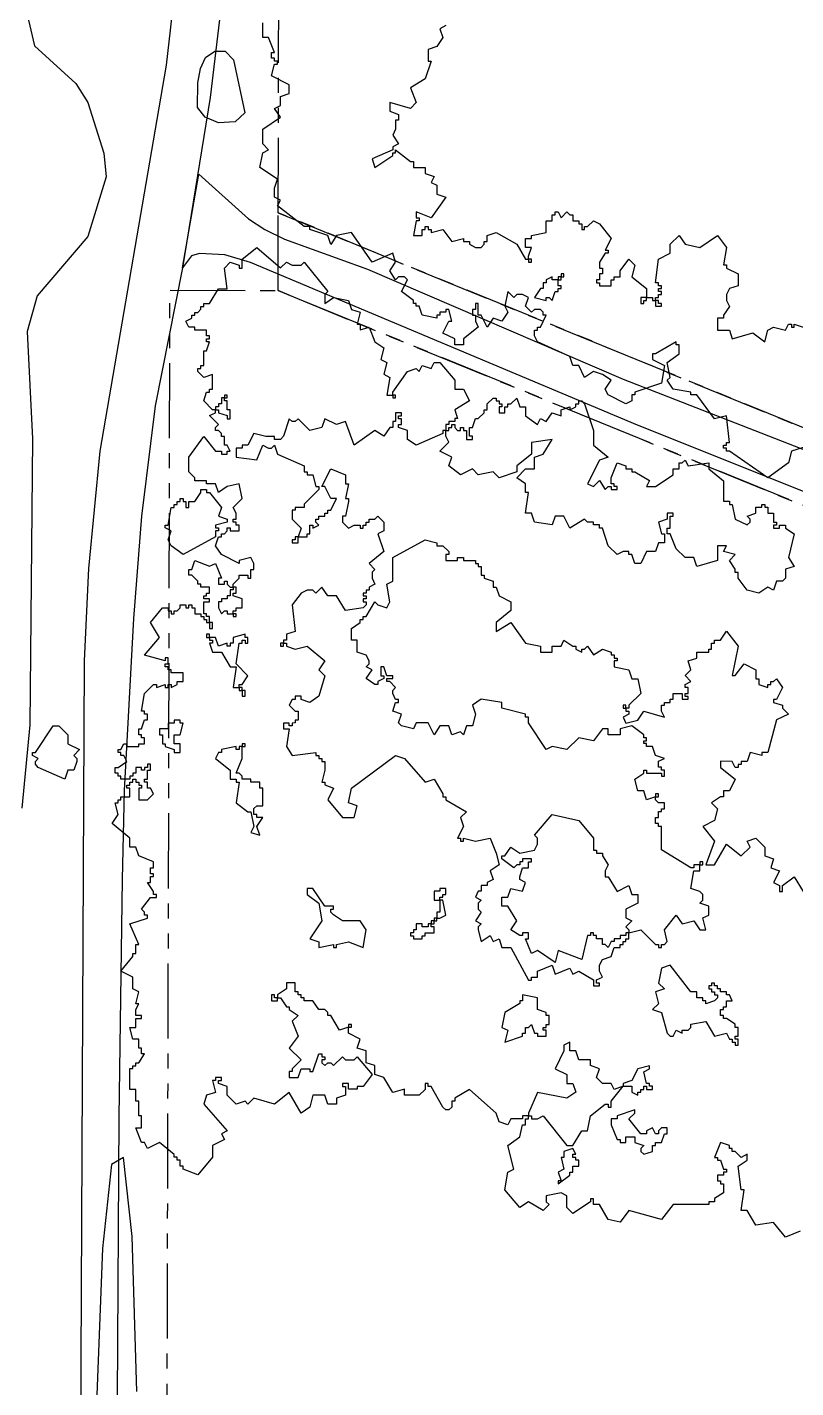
# Model space of a CAD drawing. Header units: metres. Extents: x -400 to 800, y -650 to 500.
# Drawn here: x -60 to 5.1, y -501.8 to -386.6 of the extents above; entities that cross this region are included whole.
import ezdxf

# ---------------------------------------------------------------- set-up
doc = ezdxf.new("R2010")
doc.units = ezdxf.units.M
doc.header["$LTSCALE"] = 2
doc.linetypes.add('PHANTOM', pattern=[6.35, 3.175, -0.635, 0.635, -0.635, 0.635, -0.635])
for name, color, linetype in [('SITE-PATH', 84, 'CONTINUOUS'), ('SITE-PROPERTY', 7, 'PHANTOM'), ('SITE-ROAD-GRAVEL', 32, 'CONTINUOUS'), ('SITE-TREE-CANOPY', 94, 'CONTINUOUS'), ('TOPO-CONTOUR-MINOR', 9, 'CONTINUOUS')]:
    doc.layers.add(name, color=color, linetype=linetype)

msp = doc.modelspace()

# ---------------------------------------------------------------- linework, layer by layer
at = {"layer": 'SITE-PATH'}
for points in [[(-55.83, -582.54), (-55.17, -440.25), (-54.79, -432.44), (-53.82, -422.5), (-48.23, -389.85), (-47.52, -383.64), (-46.84, -374.13), (-46.45, -358.46), (-45.82, -218.32)], [(-41.82, -223.83), (-42.66, -372.73), (-43.12, -380.77), (-44.51, -392.58), (-46.86, -406.98), (-49.17, -418.66), (-50.32, -428.02), (-51.01, -436.67), (-51.79, -451.23), (-51.97, -458.75), (-52.24, -478.86), (-52.57, -531.23)]]:
    msp.add_lwpolyline(points, dxfattribs=at)
at = {"layer": 'SITE-PROPERTY'}
for points in [[(105.15, -428.09), (52.27, -408.89), (39.96, -404.42), (30.12, -430.53), (-38.76, -402.34), (-38.3, -223.47)], [(-48.53, -650), (-47.92, -408.88), (-38.77, -408.92), (27.98, -436.22), (17.77, -463.33), (30.06, -467.86), (0.59, -546.08)]]:
    msp.add_lwpolyline(points, dxfattribs=at)
msp.add_lwpolyline([(105.72, -428.3), (58.42, -564.15), (0.59, -546.08), (30.06, -467.86), (17.77, -463.32), (27.98, -436.22), (-38.77, -408.92), (-38.76, -402.34), (30.12, -430.53), (39.96, -404.42)], close=True, dxfattribs=at)
at = {"layer": 'SITE-ROAD-GRAVEL'}
msp.add_lwpolyline([(29.93, -435.6), (-8.35, -420.3), (-41.1, -406.55), (-43.28, -405.89), (-45.43, -405.77), (-46.09, -405.98), (-46.86, -406.98), (-45.49, -399.06), (-41.28, -402.85), (-39.88, -403.76), (-38.23, -404.58), (-31.19, -407.1), (-9.57, -416.41), (31.2, -432.29)], close=True, dxfattribs=at)
at = {"layer": 'SITE-TREE-CANOPY'}
for points in [[(7.93, -421.5), (4.68, -422.5), (4.43, -423.5), (2.68, -424.76), (-0.57, -422.5), (-0.82, -422.5), (-0.82, -422.26), (-1.07, -422.26), (-1.07, -422), (-0.82, -422), (-0.82, -421.76), (-0.57, -421.76), (-0.82, -419.51), (-1.82, -419.76), (-3.32, -417.75), (-3.82, -417.75), (-3.82, -417.51), (-5.32, -417.25), (-5.82, -416.51), (-5.57, -416.26), (-5.82, -415), (-4.82, -414.26), (-4.82, -413.5), (-5.07, -413.5), (-5.07, -413.26), (-6.82, -414.26), (-7.07, -414.26), (-7.07, -414.76), (-6.07, -415.26), (-6.32, -416.76), (-8.57, -417.51), (-8.57, -417.75), (-8.82, -417.75), (-8.82, -418.25), (-9.32, -418.51), (-10.82, -417.75), (-11.07, -417.26), (-10.57, -416.51), (-11.32, -416.01), (-12.07, -415.76), (-12.82, -416.26), (-13.32, -415.26), (-13.82, -415.26), (-14.07, -414.5), (-16.82, -413.26), (-17.07, -412.76), (-17.07, -412.26), (-16.82, -412.26), (-16.82, -412.01), (-16.57, -412.01), (-16.07, -411.01), (-16.32, -411.01), (-16.32, -410.75), (-16.57, -410.51), (-17.07, -410.51), (-17.32, -410.75), (-17.82, -410.25), (-17.57, -409.51), (-18.07, -409.25), (-18.57, -409.25), (-18.82, -409.51), (-19.32, -409.01), (-19.57, -410.25), (-19.32, -410.75), (-19.82, -411.51), (-20.57, -411.25), (-21.07, -412.01), (-21.57, -411.01), (-21.82, -411.01), (-21.82, -410.01), (-22.07, -410.01), (-22.07, -410.51), (-22.32, -410.51), (-22.32, -411.01), (-22.07, -411.01), (-22.07, -411.51), (-21.82, -412.01), (-23.07, -413.01), (-23.07, -413.51), (-23.82, -413.51), (-23.82, -413.01), (-24.82, -412.51), (-24.32, -411.51), (-24.07, -411.51), (-24.32, -410.51), (-24.57, -410.51), (-24.57, -410.75), (-25.07, -410.75), (-25.07, -411.01), (-25.32, -411.01), (-25.32, -411.25), (-26.57, -411.01), (-26.82, -410.25), (-27.07, -410.25), (-27.07, -410.01), (-27.32, -410.01), (-27.32, -409.76), (-28.32, -409.01), (-27.82, -408), (-28.07, -407.76), (-28.57, -407.76), (-28.82, -408), (-29.32, -407.26), (-28.82, -406.5), (-29.07, -405.76), (-30.82, -406.5), (-32.57, -404.01), (-33.82, -404.26), (-34.32, -405.01), (-34.57, -404.25), (-36.07, -403.75), (-36.07, -403.51), (-36.57, -403.51), (-38.82, -401.75), (-38.57, -401.26), (-39.07, -401.01), (-39.07, -400.26), (-38.82, -399.5), (-40.32, -398.5), (-40.07, -397.26), (-39.57, -397), (-40.07, -396.51), (-40.07, -395.26), (-38.57, -394.25), (-39.07, -393.51), (-38.57, -393.25), (-38.57, -392.51), (-37.82, -392.25), (-37.82, -391.51), (-39.32, -390.76), (-39.07, -389.76), (-38.82, -389.76), (-38.82, -389.5), (-39.07, -389.5), (-39.07, -389.26), (-39.32, -389.26), (-39.32, -388.76), (-39.07, -388.76), (-39.57, -387.5), (-40.07, -387.5), (-40.07, -386.26)], [(-24.57, -386.5), (-25.07, -386.76), (-24.82, -387.5), (-25.32, -388.26), (-26.07, -388.51), (-26.07, -389.51), (-25.82, -389.51), (-26.32, -391.01), (-27.57, -391.75), (-27.07, -393.01), (-27.57, -393.51), (-29.32, -393.01), (-29.32, -393.75), (-28.57, -394.01), (-28.57, -394.51), (-28.82, -394.51), (-28.82, -395.26), (-29.07, -395.76), (-28.57, -396.5), (-29.07, -396.76), (-29.07, -397), (-30.82, -397.76), (-30.57, -398.5), (-29.07, -397.5), (-29.07, -397.26), (-28.82, -397.26), (-28.82, -397), (-27.57, -398), (-27.32, -398), (-27.32, -398.51), (-26.32, -398.51), (-26.32, -399.01), (-25.57, -399.26), (-25.82, -399.76), (-25.32, -400.01), (-25.32, -400.75), (-24.57, -401.01), (-25.82, -402.75), (-27.07, -402.25), (-27.07, -402.75), (-26.82, -402.75), (-26.82, -403.01), (-27.07, -403.01), (-27.32, -404.26), (-26.57, -404.26), (-26.57, -403.76), (-26.32, -403.76), (-26.32, -403.51), (-26.07, -403.51), (-26.07, -403.76), (-25.82, -403.76), (-25.82, -404.01), (-24.82, -403.76), (-24.07, -404.76), (-23.07, -404.51), (-23.07, -404.76), (-22.57, -404.76), (-22.57, -405), (-22.07, -405.26), (-21.57, -405.26), (-21.32, -405), (-21.32, -404.76), (-21.07, -404.76), (-21.07, -404.26), (-20.32, -404.01), (-18.57, -405), (-17.82, -406.26), (-17.57, -406.26), (-17.57, -406), (-17.32, -405.26), (-17.82, -405.26), (-17.82, -404.5), (-17.32, -404.5), (-17.32, -404.26), (-16.07, -404), (-16.07, -403.01), (-15.57, -403.01), (-15.57, -402.51), (-15.32, -402.51), (-15.32, -402.26), (-15.07, -402.26), (-14.82, -402.76), (-14.32, -402.26), (-14.07, -402.51), (-13.82, -402.51), (-13.82, -403.01), (-13.32, -403.01), (-13.32, -403.26), (-13.07, -403.26), (-13.07, -403.76), (-12.82, -403.76), (-12.82, -403.5), (-12.57, -403.5), (-12.07, -403.01), (-11.57, -403.26), (-10.57, -404.5), (-11.07, -405.5), (-10.82, -405.5), (-10.82, -405.76), (-11.07, -405.76), (-11.57, -406.51), (-11.57, -407.01), (-11.32, -407.01), (-11.32, -407.51), (-11.57, -407.51), (-11.57, -408.01), (-11.82, -408.01), (-11.82, -408.25), (-11.57, -408.25), (-11.57, -408.51), (-10.57, -408.51), (-10.57, -408.01), (-10.32, -408.01), (-10.32, -407.76), (-9.82, -407.75), (-9.82, -407.26), (-9.07, -406.26), (-8.57, -406.76), (-8.82, -407.75), (-7.57, -408.75), (-7.57, -409.51), (-7.07, -409.51), (-7.07, -409.75), (-6.82, -409.75), (-6.82, -409.51), (-6.57, -409.51), (-6.57, -409.25), (-6.32, -409.25), (-6.32, -409.01), (-6.57, -409.01), (-6.57, -408.75), (-6.32, -408.75), (-6.32, -408.51), (-6.57, -408.51), (-6.57, -408.25), (-6.82, -408.25), (-6.57, -406.26), (-5.57, -405.76), (-5.57, -405), (-4.82, -404.26), (-4.32, -405), (-3.07, -405.26), (-1.57, -404.26), (-0.82, -405.26), (-1.07, -406.75), (-0.82, -406.75), (-0.82, -407.01), (0.18, -407.51), (0.18, -408.51), (-0.57, -408.75), (-0.82, -409.25), (-0.82, -409.76), (-0.57, -410.26), (-1.07, -411.01), (-1.07, -411.26), (-1.57, -411.26), (-1.57, -412.26), (-0.57, -412.26), (-0.32, -413), (1.43, -412.5), (2.43, -413.26), (2.68, -412.26), (3.18, -412), (4.18, -412.26), (4.43, -411.76), (4.68, -411.76), (4.68, -412), (4.93, -412), (4.93, -411.76), (5.68, -412)], [(5.43, -488.51), (4.18, -489), (3.18, -487.76), (1.68, -488.01), (0.93, -486.75), (0.43, -486.75), (0.68, -485.01), (0.43, -485.01), (0.18, -483.01), (0.93, -482.5), (0.93, -482), (0.43, -482.26), (-0.07, -481.76), (-0.32, -481.76), (-0.32, -481.5), (-0.57, -481.5), (-0.57, -481.26), (-1.32, -481), (-1.82, -482.26), (-1.57, -482.26), (-1.57, -482.5), (-1.32, -482.5), (-1.07, -483.26), (-0.82, -483.26), (-0.82, -483.51), (-1.07, -483.51), (-1.07, -483.76), (-1.57, -483.76), (-1.57, -484.26), (-1.32, -484.26), (-1.32, -484.51), (-1.07, -484.51), (-1.07, -485.25), (-1.82, -485.75), (-1.82, -486.01), (-2.32, -486.01), (-2.32, -486.25), (-5.32, -486.25), (-6.32, -487.51), (-9.07, -486.75), (-9.82, -487.75), (-10.82, -487.51), (-11.57, -486.25), (-12.07, -486.25), (-12.07, -485.76), (-12.32, -485.76), (-12.32, -486.01), (-13.82, -487.01), (-14.32, -486.51), (-14.32, -485.51), (-14.82, -485.26), (-16.07, -485.51), (-16.07, -486.01), (-15.82, -486.26), (-16.32, -486.75), (-17.57, -486.01), (-18.32, -486.51), (-19.57, -485), (-19.32, -483.5), (-18.82, -483.26), (-19.32, -481.26), (-18.32, -480.51), (-18.07, -479.51), (-17.82, -479.51), (-17.82, -479.01), (-17.57, -479.01), (-17.57, -478.75), (-18.07, -478.75), (-18.07, -479.01), (-19.07, -479.01), (-19.32, -479.51), (-20.07, -479.25), (-20.32, -478.51), (-22.57, -476.51), (-23.82, -477.26), (-23.82, -477.51), (-24.07, -477.51), (-24.07, -478.01), (-24.32, -478.25), (-24.57, -478.25), (-24.82, -478.01), (-25.82, -476.26), (-26.07, -476.26), (-26.07, -476), (-26.32, -476), (-26.32, -476.51), (-26.82, -477.01), (-28.07, -477.01), (-28.07, -476.5), (-29.07, -476.76), (-29.82, -475.5), (-30.57, -475.26), (-30.57, -474.5), (-31.32, -474.26), (-31.32, -473.26), (-32.07, -473.01), (-31.82, -472.25), (-32.82, -471.75), (-32.82, -471.25), (-33.57, -471.51), (-34.32, -470.25), (-34.57, -470.25), (-34.57, -470.01), (-34.82, -469.75), (-35.32, -469.75), (-35.82, -469.01), (-36.57, -469.01), (-36.57, -468.76), (-36.82, -468.76), (-36.82, -468.51), (-37.07, -468.51), (-37.07, -468.26), (-37.32, -468.26), (-37.32, -467.5), (-38.07, -467.5), (-38.07, -468), (-38.82, -468.51), (-38.82, -468.76), (-38.57, -468.76), (-38.07, -469.51), (-37.82, -469.51), (-37.82, -469.76), (-37.07, -470.25), (-37.57, -470.75), (-37.07, -472.01), (-37.82, -473.01), (-36.82, -474.01), (-37.57, -474.76), (-37.57, -475), (-37.82, -475), (-37.82, -475.5), (-37.07, -475.5), (-36.82, -474.76), (-36.07, -474.76), (-36.07, -475), (-35.82, -475), (-35.32, -473.51), (-35.07, -473.51), (-35.07, -473.76), (-34.82, -473.76), (-34.82, -474.01), (-35.07, -474.01), (-35.07, -474.26), (-34.82, -474.5), (-34.57, -474.26), (-34.32, -474.26), (-34.07, -474.5), (-33.32, -473.76), (-33.07, -474.01), (-32.32, -474.01), (-32.07, -473.76), (-30.82, -475.26), (-31.57, -476.26), (-32.07, -476.26), (-32.07, -476.5), (-32.82, -476.5), (-32.82, -476), (-33.32, -476), (-33.32, -476.26), (-33.07, -476.26), (-33.07, -477), (-33.82, -477.26), (-33.82, -477.76), (-34.57, -477.76), (-34.82, -477), (-35.82, -477), (-36.07, -478.01), (-36.82, -478.51), (-37.82, -476.76), (-39.07, -477.76), (-40.82, -477.26), (-41.32, -477.76), (-41.57, -477.5), (-42.32, -477.76), (-43.07, -477), (-43.07, -476.26), (-43.82, -476), (-43.82, -475.76), (-43.57, -475.76), (-43.57, -475.51), (-44.07, -475.51), (-44.07, -475.76), (-44.32, -475.76), (-44.07, -476.76), (-44.82, -477), (-45.07, -477.76), (-43.07, -480.01), (-43.57, -480.26), (-43.32, -480.75), (-44.32, -481.25), (-44.32, -482.25), (-45.57, -483.75), (-46.82, -483.25), (-46.82, -483.01), (-47.07, -483.01), (-47.07, -482.51), (-47.32, -482.51), (-47.32, -482.25), (-47.57, -482.25), (-47.57, -482.01), (-48.82, -481.01), (-49.82, -481.51), (-50.07, -481.01), (-50.32, -481.01), (-50.82, -479.76), (-50.32, -479.76), (-50.32, -478.76), (-50.57, -478.76), (-50.57, -477.5), (-50.82, -477.5), (-50.82, -476.51), (-51.32, -476.51), (-51.32, -474.75), (-51.07, -474.75), (-51.07, -474.51), (-50.82, -474.51), (-50.82, -474.25), (-50.57, -474.25), (-50.07, -473.51), (-50.32, -473.51), (-50.32, -473.01), (-50.57, -473.01), (-50.57, -472.25), (-51.07, -472.25), (-51.32, -471.26), (-50.82, -471.26), (-50.82, -470.51), (-50.32, -470.51), (-50.32, -470.26), (-50.82, -470.26), (-50.82, -469.76), (-50.57, -469.26), (-50.82, -469.26), (-50.57, -468.26), (-51.07, -468), (-51.07, -467), (-52.07, -466.51), (-51.07, -465.26), (-51.07, -465.01), (-50.82, -465.01), (-50.82, -464.25), (-50.57, -464.25), (-51.32, -462.51), (-49.82, -462.01), (-49.82, -461.76), (-50.07, -461.76), (-50.07, -461.51), (-50.32, -461.26), (-49.57, -460.26), (-49.07, -460.26), (-49.07, -460.01), (-49.32, -460.01), (-49.32, -459.76), (-49.82, -459), (-49.57, -459), (-49.57, -458.5), (-49.32, -458.5), (-49.32, -458.26), (-49.57, -458.26), (-49.57, -457.76), (-49.32, -457.76), (-49.32, -457.26), (-50.57, -456.76), (-50.82, -456.01), (-51.32, -456.01), (-51.32, -455.25), (-52.82, -454.01), (-52.32, -453.25), (-52.57, -452.26), (-52.32, -452.26), (-52.32, -452.01), (-52.07, -452.01), (-52.07, -451.76), (-51.32, -451.76), (-51.32, -451.01), (-51.57, -451.01), (-51.57, -450.76), (-51.32, -450.76), (-51.32, -450.51), (-51.07, -450.51), (-51.07, -450.26), (-50.82, -450.26), (-50.82, -450.51), (-50.57, -450.51), (-50.57, -450.76), (-50.32, -450.76), (-50.32, -451.01), (-50.57, -451.01), (-50.57, -452.01), (-49.82, -452.01), (-49.32, -451.51), (-49.57, -451.01), (-49.82, -451.01), (-49.82, -450.51), (-50.07, -450.51), (-50.07, -450.26), (-49.82, -450.26), (-49.82, -449.5), (-49.57, -449.5), (-49.57, -449), (-49.82, -449), (-49.82, -449.26), (-50.07, -449.26), (-50.07, -449.5), (-50.32, -449.5), (-50.32, -449.26), (-50.82, -449.26), (-50.82, -449.76), (-51.07, -449.76), (-51.07, -450), (-51.32, -450), (-51.32, -450.26), (-52.07, -450.26), (-52.07, -450), (-52.32, -450), (-52.32, -449.76), (-52.57, -449.76), (-52.57, -449.26), (-52.32, -449.26), (-51.57, -448.76), (-51.82, -448.26), (-52.07, -448.26), (-52.07, -448), (-52.32, -448), (-52.32, -447.76), (-52.07, -447.76), (-51.82, -447.26), (-51.57, -447.26), (-51.57, -447.5), (-51.07, -447.5), (-50.57, -447.5), (-50.57, -447.26), (-50.07, -447.26), (-50.07, -446.76), (-50.32, -446.76), (-50.32, -446.51), (-50.57, -446.51), (-50.57, -446.01), (-50.32, -446.01), (-50.07, -445.25), (-49.82, -445.25), (-49.82, -444.75), (-50.07, -444.75), (-50.07, -444.51), (-50.32, -444.51), (-50.07, -443.01), (-49.32, -442.25), (-49.07, -442.25), (-49.07, -442.51), (-48.32, -442.25), (-48.32, -442.51), (-48.07, -442.51), (-48.07, -442.25), (-47.82, -442.25), (-47.82, -442.51), (-47.32, -442.25), (-47.32, -442.01), (-46.82, -442.01), (-46.82, -441.26), (-47.82, -441.26), (-47.82, -441.01), (-48.07, -441.01), (-48.07, -440.76), (-48.32, -440.76), (-48.32, -440.51), (-48.07, -440.51), (-48.07, -440), (-48.32, -440), (-48.32, -440.26), (-50.07, -439.76), (-48.82, -438.26), (-49.57, -437.01), (-48.57, -435.76), (-48.07, -435.76), (-48.07, -436.01), (-47.82, -436.01), (-47.82, -436.26), (-47.57, -436.26), (-47.57, -436.01), (-47.32, -436.01), (-47.07, -435.76), (-47.07, -435.51), (-46.57, -435.51), (-46.57, -435.76), (-46.32, -435.76), (-46.32, -435.51), (-46.07, -435.51), (-46.07, -435.76), (-45.82, -435.76), (-45.82, -436.26), (-45.32, -436.26), (-45.32, -436.51), (-45.07, -436.51), (-45.07, -436.76), (-44.82, -436.76), (-44.82, -437), (-44.57, -437), (-44.57, -436.51), (-44.82, -436.51), (-44.82, -436.26), (-45.07, -436.26), (-45.07, -435.26), (-44.57, -435.26), (-44.57, -435.01), (-45.07, -435.01), (-45.07, -434.75), (-44.82, -434.75), (-44.82, -434.51), (-44.57, -434.51), (-44.57, -434.01), (-45.32, -434.01), (-45.32, -433.75), (-45.57, -433.75), (-45.57, -433.51), (-46.07, -433.01), (-46.32, -433.01), (-46.32, -432.51), (-46.07, -432.51), (-45.82, -431.76), (-44.57, -432.25), (-44.07, -432.01), (-43.57, -433.25), (-43.82, -433.25), (-43.82, -433.75), (-43.32, -433.75), (-43.32, -433.51), (-43.07, -433.51), (-43.07, -433.75), (-42.82, -434.01), (-42.57, -434.01), (-42.57, -433.75), (-42.07, -433.25), (-42.07, -433.01), (-41.32, -433.01), (-41.32, -433.25), (-41.07, -433.25), (-41.07, -432.51), (-40.82, -432.51), (-40.82, -432.01), (-41.07, -431.51), (-42.07, -431.75), (-42.07, -432.01), (-43.57, -431.26), (-44.07, -430.51), (-43.82, -429.76), (-43.57, -429.76), (-43.57, -429.5), (-43.32, -429.5), (-43.07, -429.26), (-43.07, -429), (-42.82, -429), (-42.82, -429.26), (-42.07, -429.26), (-42.07, -428.76), (-42.32, -428.76), (-42.32, -428.5), (-42.57, -428.5), (-42.57, -428.26), (-42.32, -428.26), (-42.32, -427.76), (-42.57, -427.26), (-41.82, -426.51), (-42.07, -425.26), (-43.07, -425.51), (-43.82, -426.01), (-44.07, -425.26), (-44.82, -425.26), (-44.82, -425.01), (-45.82, -425.01), (-45.82, -424.75), (-46.32, -424.25), (-46.32, -423.01), (-45.07, -421.26), (-44.07, -422.51), (-43.57, -422.51), (-43.57, -422.75), (-43.07, -422.75), (-43.07, -422.51), (-42.82, -422.51), (-43.07, -422.01), (-43.32, -422.01), (-43.32, -421.26), (-43.57, -421.26), (-43.57, -421.01), (-43.82, -420.76), (-44.07, -420.76), (-44.07, -420.51), (-43.82, -420.26), (-44.57, -419.5), (-44.07, -419.26), (-44.07, -419), (-44.32, -419), (-45.07, -418.26), (-44.82, -417.5), (-44.57, -417.5), (-44.57, -417.26), (-44.32, -417.26), (-44.32, -416.01), (-45.07, -416.26), (-45.57, -415.76), (-45.57, -415.51), (-45.32, -415.51), (-45.32, -415.25), (-45.07, -415.25), (-45.07, -414.01), (-44.82, -414.01), (-44.57, -413.25), (-44.82, -413.25), (-44.82, -413.01), (-44.57, -413.01), (-44.57, -412.75), (-44.82, -412.75), (-44.82, -412.26), (-45.82, -412.26), (-45.82, -412.01), (-46.32, -412.01), (-46.57, -411.51), (-46.07, -411.26), (-46.07, -411.01), (-45.82, -411.01), (-45.82, -410.76), (-45.57, -410.76), (-45.32, -410.5), (-45.32, -410.26), (-45.07, -410.26), (-45.07, -410), (-44.57, -410), (-43.82, -408.76), (-43.07, -408.76), (-43.32, -407.01), (-42.82, -406.51), (-42.07, -406.76), (-42.07, -407.01), (-41.82, -407.01), (-41.82, -406.26), (-40.57, -405.26), (-38.57, -407), (-38.07, -406.51), (-37.57, -406.76), (-36.82, -406.76), (-36.57, -406.5), (-34.57, -409), (-34.82, -409.26), (-34.82, -410.01), (-34.07, -409.51), (-32.82, -409.76), (-32.57, -410.51), (-31.82, -410.75), (-32.07, -411.75), (-31.82, -411.75), (-31.82, -412.25), (-31.07, -412.01), (-30.57, -413.25), (-29.82, -413.76), (-30.07, -414.76), (-29.57, -415.01), (-29.82, -416), (-29.32, -416.26), (-29.57, -417.76), (-29.07, -417.76), (-29.07, -417.5), (-27.82, -415.76), (-27.07, -415.5), (-26.82, -415.76), (-26.57, -415.26), (-25.82, -415.5), (-25.57, -415), (-25.07, -415), (-23.82, -416.5), (-23.82, -417.26), (-23.07, -417.26), (-22.57, -418.26), (-23.82, -419.01), (-23.57, -419.75), (-23.82, -419.75), (-23.82, -420.01), (-24.32, -420.01), (-24.32, -420.25), (-24.57, -420.25), (-24.57, -420.75), (-24.82, -420.75), (-24.82, -421.01), (-27.07, -422.01), (-27.82, -421.51), (-27.82, -420.75), (-28.57, -420.51), (-28.57, -420.25), (-28.32, -420.25), (-28.32, -419.76), (-28.57, -419.76), (-28.57, -419.51), (-28.32, -419.51), (-28.32, -419.26), (-28.82, -419.26), (-28.82, -420.01), (-29.07, -420.01), (-29.07, -420.51), (-29.32, -420.51), (-29.82, -421.25), (-30.57, -420.75), (-32.32, -422.01), (-33.07, -420.01), (-33.82, -420.26), (-34.82, -419.76), (-35.07, -420.51), (-36.07, -420.76), (-37.07, -419.76), (-37.32, -420.01), (-37.57, -420.01), (-37.82, -419.76), (-38.32, -421.25), (-38.57, -421.51), (-39.07, -421.51), (-39.07, -421.26), (-39.82, -421.26), (-40.82, -421.01), (-41.32, -422.01), (-41.82, -422.01), (-41.82, -422.25), (-42.32, -422.25), (-42.32, -423.01), (-40.57, -423.25), (-40.07, -422.01), (-39.57, -422.25), (-39.32, -422.25), (-39.07, -422.01), (-38.82, -422.75), (-36.57, -423.75), (-36.57, -424.26), (-36.32, -424.26), (-36.32, -424.51), (-35.82, -424.51), (-35.57, -425.51), (-35.32, -425.51), (-35.32, -425.76), (-36.57, -427), (-36.57, -427.26), (-37.32, -427.26), (-37.32, -427.5), (-37.57, -427.5), (-37.57, -428.26), (-36.82, -429.01), (-37.07, -429.76), (-36.32, -429.76), (-36.32, -429.51), (-36.07, -429.51), (-36.07, -428.76), (-35.82, -428.76), (-35.82, -429.01), (-35.32, -428.76), (-35.57, -428.5), (-35.57, -428.26), (-35.32, -428.26), (-35.32, -428), (-34.82, -428), (-34.82, -427.76), (-34.57, -427.76), (-34.57, -427.5), (-34.32, -427.5), (-33.82, -426.5), (-34.32, -426.5), (-34.82, -425.51), (-35.07, -425.51), (-34.32, -424.01), (-33.07, -424.51), (-33.07, -425.26), (-32.82, -425.26), (-33.07, -426.5), (-32.82, -426.5), (-32.82, -426.76), (-33.07, -428), (-33.32, -428), (-33.32, -428.5), (-32.82, -429.01), (-32.32, -428.76), (-31.82, -428.76), (-31.82, -429.01), (-31.57, -429.01), (-31.57, -428.76), (-31.32, -428.76), (-31.32, -428.51), (-31.07, -428.51), (-31.07, -428.26), (-30.57, -428.26), (-30.32, -428), (-29.82, -428.51), (-29.82, -429.26), (-30.32, -429.51), (-29.82, -431.01), (-31.07, -432.01), (-30.57, -432.51), (-30.82, -432.75), (-30.82, -433.26), (-30.57, -433.76), (-31.07, -434.01), (-31.07, -434.26), (-31.32, -434.26), (-31.32, -434.51), (-31.57, -434.51), (-31.57, -434.76), (-31.32, -434.76), (-31.32, -435), (-31.57, -435), (-31.57, -435.26), (-31.32, -435.26), (-31.32, -435.5), (-31.57, -435.76), (-33.07, -436), (-33.82, -434.76), (-34.57, -434.76), (-35.07, -434.01), (-35.57, -434.51), (-35.82, -434.26), (-36.32, -434.26), (-36.82, -434.51), (-37.57, -435.51), (-37.32, -437.76), (-38.07, -438), (-38.07, -438.5), (-38.32, -438.5), (-38.32, -438.76), (-38.07, -438.76), (-38.07, -439.01), (-37.32, -439.26), (-36.32, -439.01), (-34.82, -440.26), (-35.32, -441.01), (-34.82, -441.51), (-35.32, -443.25), (-36.07, -443.76), (-36.82, -443.51), (-36.82, -443.25), (-37.32, -443.25), (-37.32, -443.51), (-37.57, -443.51), (-37.82, -444.01), (-37.32, -444.51), (-37.07, -444.51), (-37.07, -445.26), (-37.32, -445.26), (-37.32, -445.5), (-37.57, -445.51), (-37.57, -445.76), (-37.82, -445.76), (-37.82, -445.51), (-38.32, -445.51), (-38.32, -446), (-37.82, -446), (-38.07, -447.5), (-37.57, -448.26), (-35.57, -448), (-35.57, -448.26), (-35.32, -448.26), (-35.32, -448.51), (-35.07, -448.51), (-35.07, -448.76), (-34.82, -448.76), (-34.82, -449.51), (-35.07, -450.51), (-34.82, -450.51), (-34.82, -450.75), (-34.07, -451.01), (-34.57, -452.01), (-33.32, -453.51), (-32.32, -453.51), (-32.07, -452.51), (-32.82, -452.25), (-32.57, -451.01), (-28.82, -448.26), (-28.07, -448.51), (-26.32, -450.51), (-25.57, -450.25), (-24.82, -451.51), (-24.82, -451.75), (-24.57, -451.75), (-24.57, -452.01), (-22.82, -453.01), (-23.32, -453.5), (-23.07, -454.26), (-23.57, -455.26), (-23.32, -455.26), (-23.32, -455.5), (-23.07, -455.5), (-23.07, -455.26), (-22.07, -455.5), (-20.82, -455.26), (-20.32, -456.51), (-20.07, -457.51), (-20.82, -458.01), (-20.57, -458.75), (-21.07, -459.01), (-21.07, -459.25), (-21.57, -459.25), (-21.57, -459.75), (-21.82, -459.75), (-22.07, -460.25), (-21.57, -460.51), (-21.82, -460.75), (-21.82, -461.26), (-21.57, -461.51), (-22.07, -462.26), (-21.57, -462.51), (-21.82, -462.76), (-21.82, -463), (-21.57, -464), (-20.82, -463.5), (-20.57, -464), (-20.07, -463.76), (-19.82, -464.5), (-19.07, -464.5), (-17.57, -467.26), (-17.32, -467.26), (-17.32, -467.01), (-16.82, -467.01), (-16.82, -466.51), (-15.57, -466.01), (-15.32, -466.76), (-14.07, -466.26), (-13.82, -466.76), (-13.32, -466.51), (-12.07, -467.25), (-12.07, -467.75), (-11.57, -467.75), (-11.57, -467.51), (-11.82, -467.51), (-11.82, -467.25), (-11.32, -467.01), (-11.57, -466.51), (-11.57, -466.01), (-11.32, -465.51), (-10.57, -465.26), (-10.32, -464.5), (-9.82, -464.5), (-9.82, -464.26), (-9.57, -464.26), (-9.57, -464), (-9.32, -464), (-9.32, -463.76), (-9.07, -463.76), (-9.07, -463.26), (-8.07, -463), (-6.82, -464.26), (-6.57, -464.26), (-6.57, -464.51), (-6.32, -464.51), (-6.32, -464.26), (-6.07, -464.26), (-5.82, -464), (-6.07, -463), (-5.07, -461.76), (-4.57, -462.5), (-3.57, -462.26), (-3.07, -463), (-2.57, -463), (-2.82, -462), (-2.32, -461.76), (-2.32, -461), (-3.07, -460.76), (-2.82, -460.51), (-2.82, -460.01), (-3.07, -459.76), (-3.82, -459.51), (-3.57, -458.01), (-3.07, -458.01), (-3.07, -457.51), (-3.57, -457.51), (-3.57, -457.75), (-3.82, -457.75), (-6.32, -456.25), (-6.32, -454.26), (-6.57, -454.26), (-6.57, -454), (-6.82, -454), (-6.82, -453.5), (-6.57, -453.5), (-6.57, -453), (-6.32, -453), (-6.32, -452.76), (-6.07, -452.76), (-6.07, -452.26), (-6.57, -452.26), (-6.82, -452), (-6.82, -451.76), (-7.57, -452), (-7.82, -451.26), (-8.32, -451.26), (-8.57, -450.26), (-7.82, -449.76), (-7.82, -449.51), (-7.57, -449.51), (-7.57, -449.76), (-6.32, -449.76), (-6.32, -450.01), (-6.07, -450.01), (-6.07, -449.51), (-6.32, -449.51), (-6.32, -449.25), (-6.57, -449.25), (-6.57, -448.75), (-6.07, -448.51), (-6.82, -448.25), (-7.07, -447.51), (-7.57, -447.51), (-7.57, -447.25), (-7.82, -447.25), (-7.82, -447.01), (-7.57, -447.01), (-7.57, -446.75), (-7.82, -446.75), (-7.82, -446.51), (-8.82, -445.76), (-9.82, -446.01), (-9.82, -446.51), (-10.82, -446.51), (-10.82, -446.01), (-11.32, -446.01), (-12.07, -447.01), (-13.32, -446.76), (-14.32, -447.75), (-15.57, -447.51), (-16.07, -447.75), (-17.57, -445.5), (-17.57, -445), (-17.82, -445), (-17.82, -444.76), (-19.82, -444.26), (-19.82, -443.76), (-21.57, -443.5), (-22.32, -444), (-22.07, -444.76), (-22.32, -445.76), (-22.82, -445.76), (-23.07, -446.5), (-23.32, -446.26), (-24.07, -446.5), (-24.32, -445.76), (-25.07, -445.76), (-25.57, -446.5), (-26.07, -445.5), (-27.07, -445.5), (-27.32, -446), (-28.32, -445.76), (-28.57, -445.5), (-28.32, -444.76), (-29.07, -444.5), (-28.82, -443.76), (-28.57, -443.76), (-28.57, -443.51), (-28.82, -443.51), (-29.07, -443.01), (-29.07, -442.76), (-28.82, -442.51), (-29.32, -442.01), (-29.57, -442.01), (-29.57, -441.75), (-29.07, -441.75), (-29.07, -441.51), (-29.57, -441.51), (-29.82, -440.75), (-30.07, -440.75), (-30.07, -441.51), (-29.82, -441.51), (-29.82, -441.75), (-30.32, -442.01), (-30.32, -442.25), (-30.57, -442.25), (-31.32, -441.75), (-30.82, -441.01), (-31.32, -440.75), (-31.07, -440.51), (-31.07, -440.25), (-31.32, -439.76), (-32.07, -439.51), (-32.07, -438.51), (-32.57, -438.51), (-32.57, -437.5), (-31.82, -437), (-31.82, -436.76), (-31.57, -436.76), (-31.57, -436.5), (-31.32, -436.5), (-30.57, -435.26), (-30.32, -435.5), (-29.57, -435.76), (-29.32, -435.26), (-29.57, -433.76), (-29.07, -433.51), (-29.07, -431.51), (-26.32, -430.01), (-25.32, -430.25), (-25.32, -430.51), (-24.82, -430.51), (-24.32, -431.01), (-24.32, -431.25), (-24.57, -431.25), (-24.57, -431.75), (-23.57, -431.75), (-23.57, -431.51), (-23.07, -431.51), (-23.07, -431.75), (-22.07, -431.75), (-22.07, -432.01), (-21.82, -432.01), (-21.82, -432.26), (-21.57, -432.26), (-21.57, -433.01), (-21.32, -433.01), (-21.32, -433.26), (-20.57, -433.51), (-20.57, -434), (-20.32, -434), (-20.07, -434.76), (-19.07, -435.26), (-19.07, -436), (-20.32, -437.01), (-20.32, -437.76), (-19.07, -437.01), (-17.82, -438.75), (-16.57, -439.01), (-16.57, -439.51), (-15.57, -439.51), (-15.57, -439.01), (-14.82, -439.01), (-14.57, -438.51), (-13.82, -439.01), (-13.57, -439.01), (-13.57, -439.25), (-13.07, -439.51), (-13.07, -439.25), (-12.82, -439.25), (-12.57, -439.01), (-12.07, -439.75), (-11.32, -439.25), (-10.57, -439.51), (-10.57, -439.75), (-10.32, -439.75), (-10.32, -440.01), (-10.07, -440.01), (-10.07, -440.26), (-10.32, -440.26), (-10.32, -440.76), (-9.07, -441.01), (-8.82, -441.76), (-8.32, -441.76), (-8.07, -443), (-9.07, -444), (-9.07, -444.26), (-9.32, -444.26), (-9.32, -444.5), (-9.07, -444.5), (-9.07, -444.76), (-9.57, -445.01), (-9.32, -445.51), (-8.32, -445.26), (-7.82, -444.5), (-6.07, -445.01), (-6.32, -444.5), (-6.32, -444), (-6.07, -444), (-6.07, -443.76), (-5.57, -443.76), (-5.57, -443.5), (-5.32, -443.5), (-5.32, -443), (-4.57, -443), (-4.57, -443.5), (-4.07, -443.5), (-4.07, -443.26), (-4.32, -443.26), (-4.32, -443), (-4.07, -443), (-4.07, -442.5), (-4.32, -442.5), (-4.32, -442.26), (-3.82, -442), (-4.32, -441.5), (-3.82, -441.01), (-4.07, -440.26), (-3.32, -440.01), (-3.32, -439.51), (-2.32, -439.51), (-2.32, -439.26), (-2.07, -439.26), (-2.07, -438.75), (-1.82, -438.75), (-1.82, -438.51), (-1.32, -438.51), (-0.82, -437.75), (0.18, -439.01), (-0.32, -441.5), (-0.07, -441.5), (0.68, -440.51), (1.68, -441), (1.68, -441.76), (1.93, -441.76), (1.93, -442.26), (2.68, -442.5), (2.68, -442.26), (2.93, -442.26), (2.93, -442), (3.18, -442), (3.43, -441.76), (3.93, -442.5), (3.43, -443.51), (3.18, -443.51), (3.18, -443.76), (3.93, -444.01), (3.93, -444.26), (4.43, -444.76), (3.43, -445.25), (2.68, -448.01), (2.18, -448.01), (2.18, -448.25), (1.18, -448.01), (0.93, -448.76), (0.43, -448.76), (0.43, -449.01), (0.18, -449.01), (0.18, -449.26), (-0.07, -449.26), (-0.32, -448.76), (-1.32, -448.75), (-1.32, -449.26), (-0.07, -450.26), (-0.57, -451.26), (-1.07, -451.26), (-1.07, -451.76), (-1.32, -451.76), (-2.07, -452.26), (-1.57, -452.76), (-1.82, -453.76), (-2.82, -454.26), (-1.82, -455.51), (-2.57, -457.51), (-1.82, -457.51), (-0.82, -455.75), (0.43, -456.75), (1.18, -456.01), (0.93, -455.51), (1.68, -455.25), (2.43, -456.01), (2.43, -456.75), (3.18, -457.01), (2.93, -457.75), (3.68, -458.01), (3.18, -459.01), (3.68, -459.26), (3.68, -459.76), (3.93, -459.76), (3.93, -459.26), (4.93, -458.51), (5.68, -459.76)]]:
    msp.add_lwpolyline(points, dxfattribs=at)
for points in [[(-45.57, -391.34), (-45.33, -390.12), (-44.91, -389.19), (-44.12, -388.67), (-43.24, -388.65), (-42.54, -389.38), (-41.6, -393.89), (-42.4, -394.64), (-43.82, -394.73), (-44.95, -394.24), (-45.58, -393.44)], [(-17.57, -406.5), (-17.32, -406.5), (-17.32, -406.26), (-17.57, -406.26)], [(-14.57, -407.76), (-14.57, -407.51), (-14.82, -407.51), (-14.82, -407.76)], [(-15.32, -408.01), (-15.57, -408.01), (-15.57, -407.76), (-16.07, -408.01), (-16.07, -408.26), (-16.32, -408.26), (-16.32, -408.75), (-16.57, -408.75), (-17.07, -409.51), (-16.07, -409.75), (-16.07, -409.51), (-15.82, -409.51), (-15.57, -409.75), (-15.32, -409.01), (-15.07, -409.01), (-15.07, -408.75), (-14.82, -408.75), (-14.82, -408.51), (-15.07, -408.51), (-15.07, -408.01)], [(-14.82, -408.01), (-14.82, -407.76), (-15.07, -407.76), (-15.07, -408.01)], [(-8.07, -409.51), (-8.07, -410.01), (-7.82, -410.01), (-7.82, -409.75), (-7.57, -409.75), (-7.57, -409.51)], [(-6.82, -410.01), (-6.82, -410.25), (-6.32, -410.25), (-6.32, -410.01), (-6.57, -410.01), (-6.57, -409.75), (-6.82, -409.75)], [(-43.07, -418), (-43.07, -417.76), (-43.32, -417.76), (-43.32, -418)], [(-29.07, -418), (-28.82, -418), (-28.82, -417.76), (-29.07, -417.76)], [(-43.82, -419), (-43.82, -419.26), (-43.07, -419.5), (-43.07, -419.76), (-42.82, -419.76), (-42.82, -419), (-43.07, -419), (-43.07, -418.26), (-43.32, -418.26), (-43.32, -418), (-43.57, -418), (-43.57, -418.5), (-43.82, -418.5), (-43.82, -418.76), (-44.07, -418.76), (-44.07, -419)], [(-24.32, -420.75), (-24.32, -420.51), (-24.07, -420.51), (-24.07, -420.25), (-23.82, -420.25), (-23.82, -420.51), (-23.57, -420.75), (-23.32, -420.75), (-23.32, -420.51), (-23.07, -420.51), (-23.07, -420.75), (-22.82, -420.75), (-22.82, -421.51), (-22.32, -421.51), (-22.32, -421.25), (-22.57, -421.25), (-22.57, -420.51), (-22.32, -420.51), (-22.07, -419.75), (-21.82, -419.75), (-21.32, -419.25), (-21.32, -419.01), (-21.07, -419.01), (-21.07, -418.51), (-20.57, -418.01), (-20.32, -418.01), (-20.32, -418.26), (-20.07, -418.26), (-20.07, -418.51), (-19.82, -418.51), (-19.82, -418.76), (-20.07, -418.76), (-20.07, -419.25), (-19.57, -419.25), (-19.57, -418.75), (-19.32, -418.75), (-19.32, -418.51), (-19.07, -418.51), (-18.57, -418.01), (-18.32, -418.75), (-17.82, -418.75), (-17.82, -419.51), (-16.82, -420.25), (-16.57, -419.75), (-16.07, -420.01), (-15.57, -419.25), (-14.82, -419.51), (-14.82, -419.01), (-14.07, -418.75), (-14.07, -419.01), (-13.57, -418.75), (-13.57, -418.51), (-13.32, -418.51), (-13.32, -418.25), (-13.07, -418.25), (-12.82, -418.51), (-12.07, -420.75), (-12.07, -422.01), (-10.82, -423), (-11.57, -423.26), (-12.57, -425.26), (-12.07, -425.5), (-11.57, -425), (-11.07, -425.76), (-10.82, -425.51), (-10.57, -425.51), (-10.57, -425.76), (-10.07, -425.76), (-10.07, -425.51), (-10.32, -425.51), (-10.32, -425.26), (-10.57, -425.26), (-10.57, -424.76), (-10.07, -423.5), (-9.32, -423.76), (-9.32, -424), (-8.82, -424), (-8.82, -424.26), (-8.57, -424.26), (-7.32, -425), (-7.57, -425.51), (-6.82, -425.51), (-5.32, -424.5), (-5.32, -424), (-4.82, -424), (-4.82, -423.5), (-4.57, -423.5), (-4.32, -423.26), (-4.07, -423.76), (-2.32, -423.5), (-2.32, -424), (-1.07, -425.01), (-1.07, -426.75), (-0.57, -426.75), (-0.57, -427.01), (-0.32, -427.01), (-0.07, -428.25), (0.93, -428.75), (1.18, -428.51), (1.18, -428.25), (0.93, -428.01), (1.68, -427.75), (1.68, -427.25), (2.18, -427.25), (2.18, -427.01), (2.43, -427.01), (2.43, -427.25), (2.68, -427.25), (2.68, -427.75), (3.18, -427.75), (3.18, -428.51), (3.43, -428.51), (3.43, -428.76), (3.18, -428.76), (3.18, -429.01), (3.68, -429.01), (3.68, -428.76), (4.18, -428.76), (4.18, -429.01), (4.93, -429.51), (4.43, -431.5), (4.93, -432.26), (4.18, -432.5), (4.18, -433.26), (3.93, -433.51), (3.43, -433.51), (3.18, -434.26), (2.68, -434.01), (1.93, -434.51), (0.93, -434.26), (0.18, -433.26), (0.18, -432.76), (-0.07, -432.76), (-0.07, -432.5), (-0.57, -431.76), (-0.07, -431.26), (-1.07, -431.01), (-0.82, -430.51), (-1.57, -430.51), (-1.57, -431.76), (-3.32, -432.26), (-3.57, -431.5), (-4.32, -431.5), (-5.07, -430.76), (-5.57, -429.51), (-5.82, -429.51), (-5.82, -429.01), (-5.57, -429.01), (-5.57, -428.01), (-5.32, -428.01), (-5.32, -427.75), (-5.82, -427.75), (-5.82, -428.25), (-6.57, -428.51), (-6.32, -429.51), (-6.07, -429.51), (-6.07, -430.26), (-6.57, -430.26), (-6.82, -431.01), (-7.57, -431.01), (-8.07, -432), (-8.57, -432), (-8.82, -431.26), (-9.07, -431.26), (-9.07, -431.01), (-9.57, -431.01), (-10.07, -431.26), (-10.82, -430.51), (-11.32, -429.01), (-11.57, -429.01), (-11.57, -428.75), (-12.07, -428.75), (-12.07, -428.51), (-12.57, -428.51), (-12.82, -428.25), (-14.07, -429.01), (-14.57, -428.01), (-15.32, -428.01), (-15.57, -428.75), (-17.07, -428.51), (-17.32, -427.76), (-17.82, -427.76), (-17.57, -426), (-17.82, -426), (-17.82, -425.26), (-18.57, -424.76), (-17.82, -424), (-17.07, -424), (-17.07, -423.01), (-16.32, -422.76), (-15.57, -421.51), (-17.32, -421.76), (-17.32, -422.76), (-18.57, -423.76), (-18.57, -424.26), (-20.07, -424.76), (-20.57, -424.26), (-21.82, -424.5), (-22.32, -424), (-23.32, -424.5), (-24.32, -423.76), (-24.07, -423.01), (-25.07, -422.51), (-24.32, -421.75), (-24.57, -421.25), (-24.57, -420.75)], [(-44.82, -426.01), (-44.57, -426.01), (-43.57, -427.26), (-43.82, -428), (-43.07, -428.26), (-43.07, -428.5), (-44.07, -428.76), (-44.07, -429), (-43.82, -429), (-43.82, -429.26), (-44.07, -429.26), (-44.07, -429.76), (-46.82, -431.26), (-47.82, -430.51), (-48.07, -430), (-47.82, -429.26), (-48.32, -429), (-48.32, -428.76), (-48.07, -428.76), (-47.82, -427.26), (-47.57, -427.26), (-47.57, -427.01), (-47.32, -427.01), (-47.32, -426.76), (-47.07, -426.76), (-47.07, -426.51), (-46.82, -426.51), (-46.82, -426.76), (-46.57, -426.76), (-46.57, -427.26), (-46.32, -427.26), (-46.32, -426.76), (-45.82, -426.76), (-45.32, -426.01), (-45.32, -425.76), (-44.82, -425.76)], [(-37.32, -429.76), (-37.32, -430.01), (-37.57, -430.01), (-37.57, -430.26), (-37.07, -430.26), (-37.07, -429.76)], [(-42.57, -434.25), (-42.82, -434.25), (-42.82, -434.76), (-43.07, -434.76), (-43.07, -435.01), (-43.57, -435.01), (-43.57, -435.26), (-43.82, -435.26), (-43.82, -435.76), (-43.57, -436.26), (-43.32, -436.01), (-43.07, -436.01), (-43.07, -436.26), (-42.57, -436.26), (-42.57, -436.01), (-42.32, -436.01), (-42.32, -435.76), (-41.82, -435.76), (-41.82, -435.01), (-42.57, -434.76), (-42.57, -434.51), (-42.32, -434.51), (-42.32, -434.01), (-42.57, -434.01)], [(-42.57, -436.5), (-42.32, -436.5), (-42.32, -436.26), (-42.57, -436.26)], [(-44.57, -437.5), (-44.32, -437.5), (-44.32, -437), (-44.57, -437)], [(-44.57, -438), (-44.82, -438), (-44.82, -438.26), (-44.57, -438.26)], [(-44.57, -438.5), (-44.32, -438.5), (-44.32, -438.76), (-44.57, -438.76), (-44.32, -439.5), (-43.57, -439.5), (-42.82, -440.76), (-42.32, -440.76), (-42.57, -442.51), (-42.07, -442.51), (-42.07, -442.25), (-41.82, -442.25), (-41.32, -441.51), (-42.32, -440.51), (-42.07, -438.76), (-41.82, -438.76), (-41.82, -438.5), (-41.57, -438.5), (-41.57, -438.76), (-41.32, -438.76), (-41.32, -438.26), (-41.57, -438.26), (-41.57, -438), (-42.57, -438.26), (-42.57, -438.76), (-42.82, -438.76), (-42.82, -439), (-43.07, -439), (-43.07, -438.76), (-43.82, -439), (-44.07, -438.26), (-44.57, -438.26)], [(-38.57, -438.76), (-38.57, -439.01), (-38.32, -439.01), (-38.32, -438.76)], [(-42.07, -442.75), (-41.82, -442.75), (-41.82, -442.51), (-42.07, -442.51)], [(-41.82, -443.25), (-41.57, -443.25), (-41.57, -442.75), (-41.82, -442.75)], [(-9.32, -444), (-9.57, -444), (-9.57, -444.26), (-9.32, -444.26)], [(-48.82, -446.51), (-48.57, -446.51), (-48.57, -447.26), (-48.32, -447.26), (-48.32, -447.5), (-47.57, -447.76), (-47.57, -448), (-47.07, -448), (-47.07, -447.26), (-47.57, -447.26), (-47.57, -446.51), (-47.07, -446.51), (-46.82, -445.51), (-47.07, -445.51), (-47.07, -445.26), (-47.57, -445.26), (-47.57, -445.51), (-48.07, -445.51), (-48.07, -446.01), (-48.82, -446.01)], [(-56.82, -450.26), (-59.07, -449.26), (-59.32, -449), (-59.32, -448.76), (-59.07, -448.5), (-59.57, -448.26), (-59.57, -448.01), (-59.32, -448.01), (-57.82, -445.75), (-57.32, -445.75), (-56.57, -446.51), (-56.57, -447.26), (-55.57, -447.76), (-56.07, -448.26), (-55.82, -448.5), (-55.82, -448.76), (-56.07, -449.5), (-56.57, -449.5)], [(-42.07, -447.5), (-42.07, -447.76), (-42.32, -447.76), (-42.32, -447.5), (-43.57, -447.76), (-43.57, -448), (-43.82, -448), (-44.07, -448.5), (-42.82, -449.51), (-42.82, -450.26), (-42.32, -450.26), (-42.32, -450.51), (-42.07, -450.51), (-42.32, -452.25), (-41.32, -453.01), (-41.07, -453.01), (-40.82, -454.26), (-41.07, -454.76), (-40.32, -455.01), (-40.57, -454.26), (-40.07, -453.51), (-40.57, -453.51), (-40.57, -453.25), (-40.82, -453.25), (-40.82, -452.75), (-40.57, -452.51), (-40.07, -452.51), (-40.07, -451.01), (-40.32, -451.01), (-40.32, -450.51), (-41.07, -450.51), (-41.07, -450.26), (-41.82, -450.26), (-41.82, -450.01), (-42.07, -449.76), (-42.32, -449.76), (-41.82, -448.5), (-41.82, -447.5)], [(-41.57, -447.5), (-41.57, -447.26), (-41.82, -447.26), (-41.82, -447.5)], [(-6.57, -451.76), (-6.57, -451.5), (-6.82, -451.5), (-6.82, -451.76)], [(-9.32, -463.26), (-9.32, -463.5), (-9.82, -463.5), (-9.82, -463.76), (-10.32, -463.76), (-10.32, -464), (-10.57, -464), (-10.82, -464.5), (-11.07, -464.26), (-11.32, -464.26), (-11.32, -463.76), (-11.82, -463.76), (-11.82, -463.5), (-12.07, -463.5), (-12.07, -463.26), (-12.32, -463.26), (-12.32, -463.5), (-12.57, -463.5), (-13.07, -465.51), (-15.07, -464.76), (-15.32, -465.76), (-16.82, -464.76), (-17.32, -465), (-17.82, -463.76), (-17.57, -463.76), (-17.57, -463.26), (-18.07, -463.26), (-18.07, -463.5), (-18.32, -463.5), (-19.07, -463), (-18.57, -462.26), (-19.32, -461.01), (-19.82, -461.01), (-19.82, -460.25), (-19.32, -460.25), (-19.07, -459.51), (-18.07, -459.75), (-17.82, -459.01), (-18.32, -458.75), (-18.32, -458.51), (-18.07, -457.75), (-17.57, -457.75), (-17.57, -457.26), (-17.32, -457.26), (-17.32, -457.01), (-18.07, -457.01), (-18.07, -457.26), (-18.32, -457.26), (-18.32, -457.51), (-18.57, -457.51), (-18.82, -457.75), (-19.82, -457.01), (-19.82, -456.76), (-19.57, -456.76), (-19.07, -456.01), (-18.32, -456.51), (-17.07, -456.26), (-16.82, -455.76), (-16.82, -455.26), (-17.07, -455), (-15.57, -453.26), (-13.32, -453.76), (-12.07, -455.26), (-12.07, -456.26), (-11.82, -456.26), (-11.82, -456.51), (-11.32, -456.51), (-11.32, -456.75), (-10.82, -457.51), (-11.07, -458.01), (-11.07, -458.51), (-10.82, -458.51), (-10.07, -459.76), (-9.07, -459.25), (-8.82, -460.01), (-8.32, -460.01), (-8.32, -460.76), (-9.32, -461.26), (-9.32, -462), (-8.82, -462.26), (-9.32, -462.76), (-9.07, -463), (-9.07, -463.26)], [(-2.82, -457.51), (-2.82, -457.25), (-3.07, -457.25), (-3.07, -457.51)], [(-35.82, -459.51), (-36.32, -459.51), (-36.32, -460.01), (-35.32, -460.75), (-35.07, -462.25), (-36.07, -463.76), (-35.32, -464.01), (-35.32, -464.51), (-34.07, -464.26), (-34.07, -464.51), (-33.82, -464.51), (-33.82, -464.26), (-32.82, -464.01), (-31.57, -464.5), (-31.32, -463.01), (-31.82, -462.25), (-33.32, -462.25), (-34.07, -461.75), (-34.32, -461.51), (-34.32, -461.25), (-34.07, -461.25), (-34.07, -461.01), (-34.82, -461.01)], [(-25.07, -460.25), (-24.82, -460.25), (-24.82, -460.01), (-24.57, -460.01), (-24.57, -459.51), (-25.07, -459.51), (-25.07, -459.75), (-25.57, -459.75), (-25.57, -460.51), (-25.07, -460.51)], [(-25.07, -462.01), (-24.57, -461.76), (-24.82, -460.51), (-25.07, -460.51), (-25.07, -461.51), (-25.32, -461.51), (-25.32, -462.01)], [(-26.07, -462.51), (-26.07, -462.76), (-26.57, -462.76), (-26.57, -462.51), (-27.07, -462.51), (-27.07, -463.01), (-27.32, -463.01), (-27.32, -463.26), (-27.57, -463.26), (-27.57, -463.51), (-27.32, -463.51), (-27.32, -463.76), (-26.57, -463.76), (-26.57, -463.51), (-26.32, -463.51), (-26.32, -463.26), (-25.57, -463.26), (-25.57, -462.76), (-25.82, -462.76), (-25.82, -462.51)], [(-25.57, -462.51), (-25.57, -462.26), (-25.82, -462.26), (-25.82, -462.51)], [(-25.32, -462.26), (-25.32, -462.01), (-25.57, -462.01), (-25.57, -462.26)], [(-6.57, -469.26), (-7.07, -469.76), (-6.32, -470.01), (-5.82, -471.76), (-5.57, -472), (-5.32, -472), (-5.07, -471.5), (-4.57, -471.76), (-4.57, -471.5), (-4.07, -471.5), (-3.82, -471.26), (-3.82, -471), (-2.57, -470.76), (-1.82, -472), (-0.82, -471.76), (-0.57, -472.26), (-0.32, -472.26), (-0.32, -472.5), (-0.07, -472.5), (-0.07, -472.76), (0.18, -472.76), (0.18, -472.26), (-0.07, -472.26), (-0.07, -472), (0.18, -472), (0.18, -471.26), (-0.07, -471.26), (-0.07, -471), (-0.82, -470.5), (-1.07, -470.5), (-1.07, -470.26), (-1.32, -470.26), (-1.32, -469.76), (-1.07, -469.76), (-1.07, -469.51), (-0.82, -469.51), (-0.82, -469.01), (-0.32, -469.01), (-0.57, -468.51), (-0.82, -468.51), (-0.82, -468.25), (-1.32, -468.25), (-1.32, -468.01), (-1.57, -468.01), (-1.57, -467.75), (-1.82, -467.75), (-1.82, -467.51), (-2.07, -467.51), (-2.07, -467.75), (-2.32, -467.75), (-2.32, -468.01), (-2.07, -468.01), (-2.07, -468.25), (-1.82, -468.25), (-1.82, -468.51), (-1.57, -468.51), (-1.57, -468.76), (-1.82, -469.01), (-2.57, -469.26), (-2.57, -469.01), (-2.82, -469.01), (-2.82, -468.76), (-3.32, -468.76), (-3.32, -468.25), (-3.82, -468.25), (-5.57, -466.01), (-6.32, -466.25), (-6.57, -467.51), (-6.07, -468.01), (-6.82, -468.25)], [(-39.07, -468.76), (-39.07, -468.51), (-39.32, -468.51), (-39.32, -469.01), (-38.82, -469.01), (-38.82, -468.76)], [(-18.07, -472.01), (-18.07, -471.76), (-17.82, -471.76), (-17.82, -471.26), (-17.57, -471.26), (-17.32, -471.01), (-17.07, -471.76), (-16.82, -471.76), (-16.82, -472.01), (-16.07, -472), (-16.07, -471.51), (-16.32, -471.51), (-16.32, -471.26), (-16.07, -471.26), (-16.07, -471.01), (-15.82, -471.01), (-15.82, -470.26), (-16.07, -470.26), (-16.07, -470.01), (-16.82, -469.75), (-16.82, -468.75), (-18.07, -468.51), (-18.07, -469.01), (-18.32, -469.01), (-18.32, -469.25), (-19.57, -470.01), (-19.82, -471.26), (-19.32, -471.51), (-19.57, -472.5)], [(-32.57, -471.25), (-32.57, -471.01), (-32.82, -471.01), (-32.82, -471.25)], [(-17.32, -478.75), (-17.32, -479.01), (-16.82, -479.01), (-16.32, -478.75), (-14.32, -481.26), (-13.82, -481.26), (-13.07, -480.01), (-12.57, -480.01), (-12.32, -478.75), (-11.07, -477.75), (-10.82, -477.75), (-10.82, -478.01), (-10.57, -478.01), (-10.57, -477.51), (-9.57, -476.25), (-10.32, -476.51), (-10.57, -476.01), (-11.32, -476.01), (-11.82, -475.51), (-11.57, -474.76), (-12.32, -474.5), (-12.32, -474), (-13.32, -474), (-13.57, -473.26), (-14.07, -473.26), (-14.07, -472.5), (-14.57, -472.76), (-14.57, -473.26), (-15.32, -474.76), (-14.32, -475.26), (-14.32, -476.01), (-13.82, -476.01), (-13.57, -476.75), (-14.32, -477.25), (-16.82, -476.76), (-17.57, -478.51), (-17.57, -478.75)], [(-8.82, -476.25), (-8.82, -476.75), (-8.32, -477.01), (-8.32, -476.75), (-8.07, -476.75), (-8.07, -476.51), (-7.82, -476.51), (-7.82, -476.25), (-7.57, -476.25), (-7.57, -476.51), (-7.07, -476.51), (-7.07, -476.25), (-7.32, -476.25), (-7.32, -476.01), (-7.57, -476.01), (-7.82, -475.01), (-7.32, -474.76), (-7.32, -474.51), (-8.32, -474.76), (-8.82, -475.76), (-9.57, -476.01), (-9.57, -476.25)], [(-10.07, -480.76), (-9.82, -480.76), (-9.82, -481), (-9.32, -481), (-9.32, -480.51), (-8.57, -480.51), (-8.57, -481), (-7.82, -481.26), (-8.07, -481.5), (-8.07, -481.76), (-7.82, -482), (-7.07, -481.76), (-7.07, -481.26), (-6.82, -481.26), (-6.82, -481), (-6.32, -481), (-6.07, -480.26), (-5.82, -480.26), (-5.82, -479.76), (-6.32, -479.76), (-6.57, -480.01), (-6.57, -480.26), (-6.82, -480.26), (-7.07, -479.76), (-7.57, -480.01), (-7.57, -480.26), (-8.07, -480.26), (-9.07, -479.01), (-8.57, -478.51), (-8.57, -478.25), (-10.07, -478.75), (-10.07, -479.01), (-10.57, -479.01), (-10.57, -479.51)], [(-13.82, -482), (-13.57, -482), (-13.82, -481.5), (-14.57, -481.76), (-14.57, -482.26), (-14.82, -482.26), (-14.57, -483.26), (-15.07, -483.5), (-14.82, -484.26), (-15.07, -484.26), (-15.07, -484.5), (-14.07, -483.76), (-14.07, -483.5), (-13.82, -483.5), (-13.82, -483), (-13.32, -483), (-13.32, -482.5), (-13.57, -482.5), (-13.57, -482.26), (-13.82, -482.26)]]:
    msp.add_lwpolyline(points, close=True, dxfattribs=at)
at = {"layer": 'TOPO-CONTOUR-MINOR'}
for points in [[(-51.21, -285.44), (-54.64, -303.57), (-55.04, -308.61), (-56.5, -317.68), (-57, -328.76), (-56.39, -336.82), (-58.03, -341.86), (-58.97, -348.92), (-58.63, -360), (-59.03, -368.06), (-58.1, -376.12), (-60.09, -385.19), (-59.38, -388.21), (-55.9, -391.39), (-54.89, -393.01), (-53.52, -397.28), (-53.33, -399.3), (-54.88, -404.33), (-59.17, -409.37), (-60.01, -412.39), (-59.56, -421.46), (-59.79, -445.65), (-60.46, -452.7)], [(-50.72, -502.07), (-51.13, -488.97), (-51.87, -482.26), (-52.88, -482.87), (-53.64, -489.98), (-54.96, -524.24)]]:
    msp.add_lwpolyline(points, dxfattribs=at)

doc.saveas('drawing.dxf')
